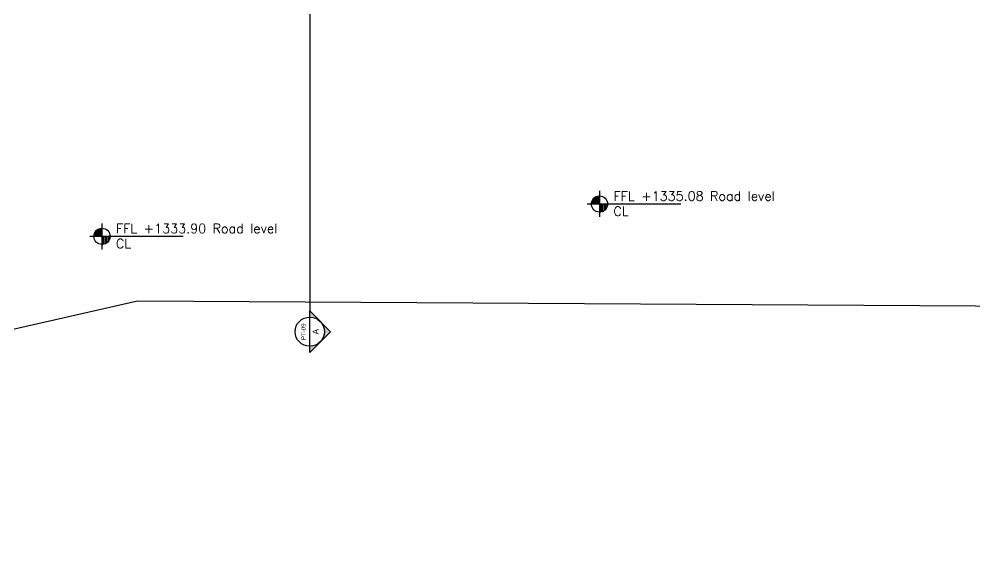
# Model space of a CAD drawing. Header units: centimetres. Extents: x 96271 to 179142, y 9855 to 112216.
# Drawn here: x 139742 to 141582, y 69700 to 70751 of the extents above; entities that cross this region are included whole.
import ezdxf
from ezdxf.enums import TextEntityAlignment as Align

# ---------------------------------------------------------------- set-up
doc = ezdxf.new("R2010")
doc.units = ezdxf.units.CM
doc.header["$LTSCALE"] = 100
doc.header["$MEASUREMENT"] = 0
doc.layers.get('0').update_dxf_attribs({"linetype": 'CONTINUOUS'})
doc.layers.add('A-Otln-Lot Limit', color=4, linetype='CONTINUOUS')
doc.layers.add('plan-elevation level', color=7, linetype='CONTINUOUS')
doc.layers.add('A-Sect-Iden', color=191, linetype='CONTINUOUS', lineweight=25)
doc.styles.add('ROMAND', font='romand.shx', dxfattribs={"height": 10})
doc.styles.add('ROMANS', font='romans.shx')
doc.styles.get("Standard").update_dxf_attribs({"font": 'arial.ttf'})
pattern_1 = [(90, (894916.29, -703049.082), (14.2875, 7.14375), [0, -14.2875])]

# ---------------------------------------------------------------- blocks, each defined once
blk = doc.blocks.new('CL-FFL-PLAN')
at = {"layer": 'plan-elevation level'}
h = blk.add_hatch(dxfattribs=at)
h.set_pattern_fill('DOTS', color=232, scale=9, angle=90, style=0)
h.set_pattern_definition(pattern_1)
h.paths.add_polyline_path([(-1229, 207), (-1229, 50), (-1385, 50, -0.414214)])
h = blk.add_hatch(dxfattribs=at)
h.set_pattern_fill('DOTS', color=232, scale=9, angle=90, style=0)
h.set_pattern_definition(pattern_1)
h.paths.add_polyline_path([(-1229, 50), (-1072, 50, -0.414214), (-1229, -106)])
at = {"layer": 'plan-elevation level', "color": 7, "ltscale": 111}
for p, q in [((-1229, 301), (-1229, -200)), ((337, 50), (-1463, 50))]:
    blk.add_line(p, q, dxfattribs=at)
blk.add_circle((-1229, 50), 156, dxfattribs=at)
at = {"layer": 'plan-elevation level', "color": 111, "ltscale": 111, "style": 'ROMAND'}
for s, p in [('FFL', (-960, 110)), ('CL', (-960, -180))]:
    blk.add_text(s, height=180, dxfattribs=at).set_placement(p)
for tag, p in [('FFL', (-424, 113)), ('CL', (-417, -180))]:
    blk.add_attdef(tag, p, '', height=180, dxfattribs=at)
blk = doc.blocks.new('Anno_Section_A2')
blk.add_line((2.5, 0), (-2.5, 0))
blk.add_circle((0, 0), 2.5)
at = {"style": 'ROMANS'}
blk.add_attdef('NUMBER', text='', height=1, dxfattribs=at).set_placement((0, 0.5), align=Align.CENTER)
blk.add_attdef('SHEET', text='', height=0.75, dxfattribs=at).set_placement((0, -0.5), align=Align.TOP_CENTER)
blk = doc.blocks.new('Anno_Arrow_A2')
h = blk.add_hatch(color=256)
h.paths.add_polyline_path([(-1.77, 1.77), (-3.54, 0), (-2.5, 0, -0.198912)])
h.paths.add_polyline_path([(0, 3.54), (-1.77, 1.77, -0.414214), (1.77, 1.77)])
h.paths.add_polyline_path([(2.37, 1.16), (2.25, 1.1, -0.114349), (2.5, 0), (3.54, 0)])
h.paths.add_polyline_path([(1.77, 1.77, -0.082683), (2.25, 1.1), (2.37, 1.16)])
blk.add_lwpolyline([(-2.5, 0), (-3.54, 0), (0, 3.54), (3.54, 0), (2.5, 0)])

msp = doc.modelspace()

# ---------------------------------------------------------------- linework, layer by layer
at = {"layer": 'A-Otln-Lot Limit'}
msp.add_lwpolyline([(136358.63, 70003.381), (137049.382, 69760.839), (137736.484, 69700.241), (139969.68, 70208.803), (142228.733, 70195.091), (142638.47, 70315.364)], dxfattribs=at)
at = {"layer": 'A-Sect-Iden'}
msp.add_line((140301.559, 73927.158), (140301.559, 70188.999), dxfattribs=at)

# ---------------------------------------------------------------- block references
at = {"layer": 'A-Sect-Iden', "xscale": 11.25, "yscale": 11.25, "zscale": 11.25, "rotation": 270}
msp.add_blockref('Anno_Arrow_A2', (140301.559, 70149.225), dxfattribs=at)
at = {"layer": 'A-Sect-Iden'}
ref = msp.add_blockref('Anno_Section_A2', (140301.559, 70149.225), dxfattribs=dict(at, xscale=11.24999999999999, yscale=11.24999999999999, zscale=11.24999999999999, rotation=270))
ref.add_attrib('NUMBER', 'A', dxfattribs={"layer": '0', "height": 11.25, "rotation": 90}).set_placement((140318.434, 70149.225), align=Align.CENTER)
ref.add_attrib('SHEET', 'PT-09', dxfattribs={"layer": '0', "height": 8.4375, "rotation": 90}).set_placement((140285.189, 70148.966), align=Align.TOP_CENTER)
at = {"layer": 'plan-elevation level'}
ref = msp.add_blockref('CL-FFL-PLAN', (140981.859, 70390.009, -946.6), dxfattribs=dict(at, xscale=0.09982510700227937, yscale=0.09982510700227937, zscale=0.09982510700227937))
ref.add_attrib('FFL', '+1335.08 Road level', (140939.536, 70401.242, -946.6), dxfattribs={"layer": '0', "color": 111, "ltscale": 111, "height": 17.96852, "style": 'ROMAND'})
ref = msp.add_blockref('CL-FFL-PLAN', (140024.261, 70327.692, -1132.6), dxfattribs=dict(at, xscale=0.09982510700227937, yscale=0.09982510700227937, zscale=0.09982510700227937))
ref.add_attrib('FFL', '+1333.90 Road level', (139981.938, 70338.925, -1132.6), dxfattribs={"layer": '0', "color": 111, "ltscale": 111, "height": 17.96852, "style": 'ROMAND'})

doc.saveas('drawing.dxf')
